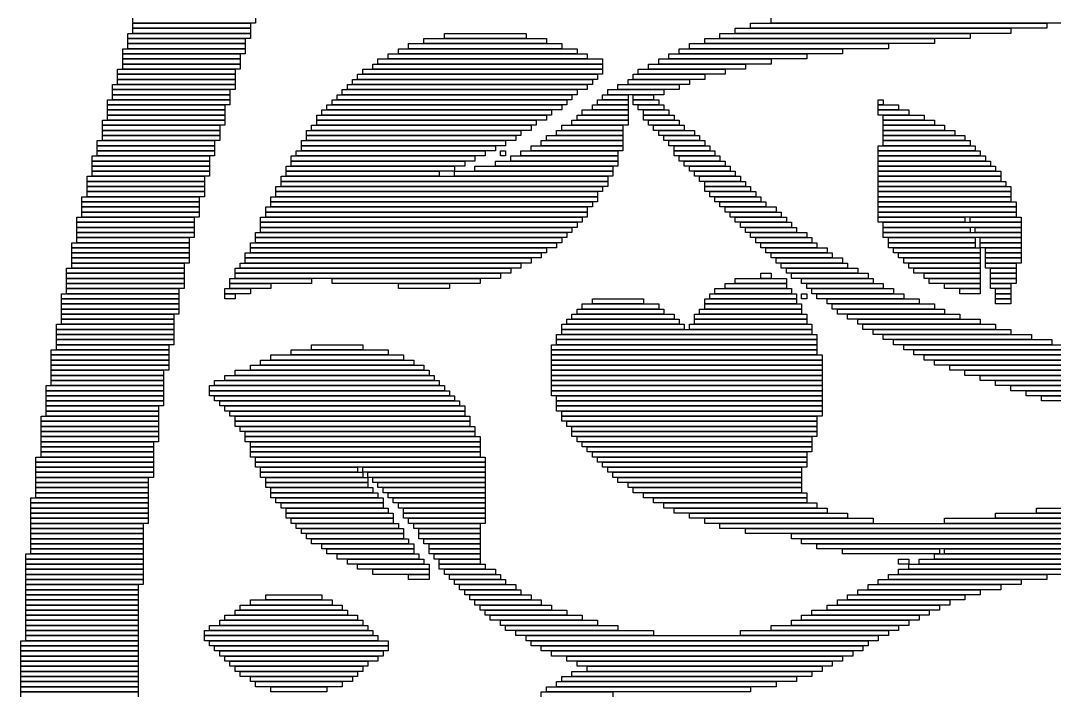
# Model space of a CAD drawing. Extents: x 48 to 975, y 50 to 982.
# Drawn here: x 48 to 250.5, y 522.5 to 654.5 of the extents above; entities that cross this region are included whole.
import ezdxf

# ---------------------------------------------------------------- set-up
doc = ezdxf.new("R2010")
doc.units = 0

msp = doc.modelspace()

# ---------------------------------------------------------------- linework, layer by layer
for p, q in [((70, 654), (70, 655)), ((94, 655), (94, 654)), ((195, 654), (195, 655)), ((94, 654), (70, 654)), ((70, 654), (93, 654)), ((70, 653), (70, 654)), ((93, 653), (70, 653)), ((70, 653), (93, 653)), ((70, 652), (70, 653)), ((93, 654), (93, 653)), ((93, 653), (93, 652)), ((188, 653), (242, 653)), ((188, 652), (188, 653)), ((191, 654), (249, 654)), ((191, 653), (191, 654)), ((249, 653), (191, 653)), ((256, 654), (195, 654)), ((242, 653), (242, 652)), ((249, 654), (249, 653)), ((69, 652), (93, 652)), ((69, 651), (69, 652)), ((93, 651), (69, 651)), ((69, 651), (92, 651)), ((69, 650), (69, 651)), ((93, 652), (70, 652)), ((92, 651), (92, 650)), ((93, 652), (93, 651)), ((127, 651), (151, 651)), ((127, 650), (127, 651)), ((131, 652), (147, 652)), ((131, 651), (131, 652)), ((147, 651), (131, 651)), ((147, 652), (147, 651)), ((151, 651), (151, 650)), ((182, 651), (227, 651)), ((182, 650), (182, 651)), ((185, 652), (234, 652)), ((185, 651), (185, 652)), ((234, 651), (185, 651)), ((242, 652), (188, 652)), ((227, 651), (227, 650)), ((234, 652), (234, 651)), ((68, 649), (92, 649)), ((68, 648), (68, 649)), ((92, 648), (68, 648)), ((68, 648), (91, 648)), ((68, 647), (68, 648)), ((92, 650), (69, 650)), ((69, 650), (92, 650)), ((69, 649), (69, 650)), ((92, 649), (69, 649)), ((91, 648), (91, 647)), ((92, 650), (92, 649)), ((92, 649), (92, 648)), ((120, 648), (159, 648)), ((120, 647), (120, 648)), ((122, 649), (157, 649)), ((122, 648), (122, 649)), ((157, 648), (122, 648)), ((124, 650), (154, 650)), ((124, 649), (124, 650)), ((154, 649), (124, 649)), ((151, 650), (127, 650)), ((154, 650), (154, 649)), ((157, 649), (157, 648)), ((159, 648), (159, 647)), ((175, 648), (202, 648)), ((175, 647), (175, 648)), ((177, 649), (209, 649)), ((177, 648), (177, 649)), ((209, 648), (177, 648)), ((179, 650), (218, 650)), ((179, 649), (179, 650)), ((218, 649), (179, 649)), ((227, 650), (182, 650)), ((202, 648), (202, 647)), ((209, 649), (209, 648)), ((218, 650), (218, 649)), ((91, 647), (68, 647)), ((68, 647), (91, 647)), ((68, 646), (68, 647)), ((91, 646), (68, 646)), ((68, 646), (91, 646)), ((68, 645), (68, 646)), ((91, 647), (91, 646)), ((91, 646), (91, 645)), ((117, 646), (162, 646)), ((117, 645), (117, 646)), ((118, 647), (162, 647)), ((118, 646), (118, 647)), ((162, 646), (118, 646)), ((159, 647), (120, 647)), ((162, 647), (162, 646)), ((162, 646), (162, 645)), ((171, 646), (190, 646)), ((171, 645), (171, 646)), ((173, 647), (195, 647)), ((173, 646), (173, 647)), ((195, 646), (173, 646)), ((202, 647), (175, 647)), ((190, 646), (190, 645)), ((195, 647), (195, 646)), ((67, 645), (90, 645)), ((67, 644), (67, 645)), ((90, 644), (67, 644)), ((67, 644), (90, 644)), ((67, 643), (67, 644)), ((91, 645), (68, 645)), ((90, 645), (90, 644)), ((90, 644), (90, 643)), ((114, 644), (161, 644)), ((114, 643), (114, 644)), ((115, 645), (162, 645)), ((115, 644), (115, 645)), ((162, 644), (115, 644)), ((162, 645), (117, 645)), ((161, 644), (161, 643)), ((162, 645), (162, 644)), ((168, 644), (182, 644)), ((168, 643), (168, 644)), ((169, 645), (186, 645)), ((169, 644), (169, 645)), ((186, 644), (169, 644)), ((190, 645), (171, 645)), ((182, 644), (182, 643)), ((186, 645), (186, 644)), ((66, 642), (90, 642)), ((66, 641), (66, 642)), ((90, 643), (67, 643)), ((67, 643), (90, 643)), ((67, 642), (67, 643)), ((90, 642), (67, 642)), ((90, 643), (90, 642)), ((90, 642), (90, 641)), ((112, 642), (159, 642)), ((112, 641), (112, 642)), ((113, 643), (160, 643)), ((113, 642), (113, 643)), ((160, 642), (113, 642)), ((161, 643), (114, 643)), ((159, 642), (159, 641)), ((160, 643), (160, 642)), ((165, 642), (177, 642)), ((165, 641), (165, 642)), ((167, 643), (179, 643)), ((167, 642), (167, 643)), ((179, 642), (167, 642)), ((182, 643), (168, 643)), ((177, 642), (177, 641)), ((179, 643), (179, 642)), ((90, 641), (66, 641)), ((66, 641), (89, 641)), ((66, 640), (66, 641)), ((89, 640), (66, 640)), ((66, 640), (89, 640)), ((66, 639), (66, 640)), ((89, 641), (89, 640)), ((89, 640), (89, 639)), ((110, 640), (156, 640)), ((110, 639), (110, 640)), ((111, 641), (157, 641)), ((111, 640), (111, 641)), ((157, 640), (111, 640)), ((159, 641), (112, 641)), ((156, 640), (156, 639)), ((157, 641), (157, 640)), ((162, 640), (167, 640)), ((162, 639), (162, 640)), ((163, 641), (174, 641)), ((163, 640), (163, 641)), ((174, 640), (163, 640)), ((177, 641), (165, 641)), ((167, 640), (167, 639)), ((168, 640), (172, 640)), ((168, 639), (168, 640)), ((172, 640), (172, 639)), ((174, 641), (174, 640)), ((65, 639), (89, 639)), ((65, 638), (65, 639)), ((89, 638), (65, 638)), ((65, 638), (88, 638)), ((65, 637), (65, 638)), ((89, 639), (66, 639)), ((88, 638), (88, 637)), ((89, 639), (89, 638)), ((108, 638), (154, 638)), ((108, 637), (108, 638)), ((109, 639), (155, 639)), ((109, 638), (109, 639)), ((155, 638), (109, 638)), ((156, 639), (110, 639)), ((154, 638), (154, 637)), ((155, 639), (155, 638)), ((160, 638), (167, 638)), ((160, 637), (160, 638)), ((161, 639), (167, 639)), ((161, 638), (161, 639)), ((167, 638), (161, 638)), ((167, 639), (162, 639)), ((167, 639), (167, 638)), ((167, 638), (167, 637)), ((172, 639), (168, 639)), ((168, 639), (173, 639)), ((168, 638), (168, 639)), ((173, 638), (168, 638)), ((169, 638), (174, 638)), ((169, 637), (169, 638)), ((173, 639), (173, 638)), ((174, 638), (174, 637)), ((216, 639), (217, 639)), ((216, 638), (216, 639)), ((217, 638), (216, 638)), ((216, 638), (220, 638)), ((216, 637), (216, 638)), ((217, 639), (217, 638)), ((220, 638), (220, 637)), ((88, 637), (65, 637)), ((65, 637), (88, 637)), ((65, 636), (65, 637)), ((88, 636), (65, 636)), ((65, 636), (88, 636)), ((65, 635), (65, 636)), ((88, 637), (88, 636)), ((88, 636), (88, 635)), ((106, 636), (151, 636)), ((106, 635), (106, 636)), ((107, 637), (152, 637)), ((107, 636), (107, 637)), ((152, 636), (107, 636)), ((154, 637), (108, 637)), ((151, 636), (151, 635)), ((152, 637), (152, 636)), ((157, 636), (167, 636)), ((157, 635), (157, 636)), ((158, 637), (167, 637)), ((158, 636), (158, 637)), ((167, 636), (158, 636)), ((167, 637), (160, 637)), ((167, 637), (167, 636)), ((167, 636), (167, 635)), ((174, 637), (169, 637)), ((170, 637), (175, 637)), ((170, 636), (170, 637)), ((175, 636), (170, 636)), ((170, 636), (176, 636)), ((170, 635), (170, 636)), ((175, 637), (175, 636)), ((176, 636), (176, 635)), ((220, 637), (216, 637)), ((216, 637), (222, 637)), ((216, 636), (216, 637)), ((222, 636), (216, 636)), ((217, 636), (225, 636)), ((217, 635), (217, 636)), ((222, 637), (222, 636)), ((225, 636), (225, 635)), ((64, 635), (88, 635)), ((64, 634), (64, 635)), ((88, 634), (64, 634)), ((64, 634), (87, 634)), ((64, 633), (64, 634)), ((88, 635), (65, 635)), ((87, 634), (87, 633)), ((88, 635), (88, 634)), ((105, 634), (148, 634)), ((105, 633), (105, 634)), ((151, 635), (106, 635)), ((106, 635), (149, 635)), ((106, 634), (106, 635)), ((149, 634), (106, 634)), ((148, 634), (148, 633)), ((149, 635), (149, 634)), ((154, 634), (166, 634)), ((154, 633), (154, 634)), ((156, 635), (167, 635)), ((156, 634), (156, 635)), ((167, 634), (156, 634)), ((167, 635), (157, 635)), ((166, 634), (166, 633)), ((167, 635), (167, 634)), ((176, 635), (170, 635)), ((171, 635), (177, 635)), ((171, 634), (171, 635)), ((177, 634), (171, 634)), ((172, 634), (178, 634)), ((172, 633), (172, 634)), ((177, 635), (177, 634)), ((178, 634), (178, 633)), ((225, 635), (217, 635)), ((217, 635), (227, 635)), ((217, 634), (217, 635)), ((227, 634), (217, 634)), ((217, 634), (229, 634)), ((217, 633), (217, 634)), ((227, 635), (227, 634)), ((229, 634), (229, 633)), ((87, 633), (64, 633)), ((64, 633), (87, 633)), ((64, 632), (64, 633)), ((87, 632), (64, 632)), ((64, 632), (87, 632)), ((64, 631), (64, 632)), ((87, 633), (87, 632)), ((87, 632), (87, 631)), ((104, 633), (146, 633)), ((104, 632), (104, 633)), ((146, 632), (104, 632)), ((104, 632), (145, 632)), ((104, 631), (104, 632)), ((148, 633), (105, 633)), ((145, 632), (145, 631)), ((146, 633), (146, 632)), ((151, 632), (166, 632)), ((151, 631), (151, 632)), ((153, 633), (166, 633)), ((153, 632), (153, 633)), ((166, 632), (153, 632)), ((166, 633), (154, 633)), ((166, 633), (166, 632)), ((166, 632), (166, 631)), ((178, 633), (172, 633)), ((173, 633), (180, 633)), ((173, 632), (173, 633)), ((180, 632), (173, 632)), ((174, 632), (181, 632)), ((174, 631), (174, 632)), ((180, 633), (180, 632)), ((181, 632), (181, 631)), ((229, 633), (217, 633)), ((217, 633), (231, 633)), ((217, 632), (217, 633)), ((231, 632), (217, 632)), ((217, 632), (233, 632)), ((217, 631), (217, 632)), ((231, 633), (231, 632)), ((233, 632), (233, 631)), ((63, 631), (86, 631)), ((63, 630), (63, 631)), ((86, 630), (63, 630)), ((63, 630), (86, 630)), ((63, 629), (63, 630)), ((87, 631), (64, 631)), ((86, 631), (86, 630)), ((86, 630), (86, 629)), ((103, 631), (143, 631)), ((103, 630), (103, 631)), ((143, 630), (103, 630)), ((103, 630), (141, 630)), ((103, 629), (103, 630)), ((145, 631), (104, 631)), ((141, 630), (141, 629)), ((143, 631), (143, 630)), ((148, 630), (166, 630)), ((148, 629), (148, 630)), ((150, 631), (166, 631)), ((150, 630), (150, 631)), ((166, 630), (150, 630)), ((166, 631), (151, 631)), ((166, 631), (166, 630)), ((166, 630), (166, 629)), ((181, 631), (174, 631)), ((175, 631), (182, 631)), ((175, 630), (175, 631)), ((182, 630), (175, 630)), ((176, 630), (183, 630)), ((176, 629), (176, 630)), ((182, 631), (182, 630)), ((183, 630), (183, 629)), ((216, 630), (235, 630)), ((216, 629), (216, 630)), ((233, 631), (217, 631)), ((217, 631), (234, 631)), ((217, 630), (217, 631)), ((234, 630), (217, 630)), ((234, 631), (234, 630)), ((235, 630), (235, 629)), ((62, 628), (85, 628)), ((62, 627), (62, 628)), ((86, 629), (63, 629)), ((63, 629), (86, 629)), ((63, 628), (63, 629)), ((86, 628), (63, 628)), ((85, 628), (85, 627)), ((86, 629), (86, 628)), ((101, 628), (137, 628)), ((101, 627), (101, 628)), ((102, 629), (139, 629)), ((102, 628), (102, 629)), ((139, 628), (102, 628)), ((141, 629), (103, 629)), ((137, 628), (137, 627)), ((139, 629), (139, 628)), ((142, 629), (143, 629)), ((142, 628), (142, 629)), ((143, 628), (142, 628)), ((143, 629), (143, 628)), ((144, 628), (165, 628)), ((144, 627), (144, 628)), ((146, 629), (165, 629)), ((146, 628), (146, 629)), ((165, 628), (146, 628)), ((166, 629), (148, 629)), ((165, 629), (165, 628)), ((165, 628), (165, 627)), ((183, 629), (176, 629)), ((176, 629), (184, 629)), ((176, 628), (176, 629)), ((184, 628), (176, 628)), ((177, 628), (185, 628)), ((177, 627), (177, 628)), ((184, 629), (184, 628)), ((185, 628), (185, 627)), ((235, 629), (216, 629)), ((216, 629), (236, 629)), ((216, 628), (216, 629)), ((236, 628), (216, 628)), ((216, 628), (237, 628)), ((216, 627), (216, 628)), ((236, 629), (236, 628)), ((237, 628), (237, 627)), ((85, 627), (62, 627)), ((62, 627), (85, 627)), ((62, 626), (62, 627)), ((85, 626), (62, 626)), ((62, 626), (85, 626)), ((62, 625), (62, 626)), ((85, 627), (85, 626)), ((85, 626), (85, 625)), ((100, 626), (133, 626)), ((100, 625), (100, 626)), ((137, 627), (101, 627)), ((101, 627), (135, 627)), ((101, 626), (101, 627)), ((135, 626), (101, 626)), ((133, 626), (133, 625)), ((135, 627), (135, 626)), ((137, 626), (164, 626)), ((137, 625), (137, 626)), ((141, 627), (165, 627)), ((141, 626), (141, 627)), ((165, 626), (141, 626)), ((165, 627), (144, 627)), ((164, 626), (164, 625)), ((165, 627), (165, 626)), ((185, 627), (177, 627)), ((178, 627), (186, 627)), ((178, 626), (178, 627)), ((186, 626), (178, 626)), ((179, 626), (187, 626)), ((179, 625), (179, 626)), ((186, 627), (186, 626)), ((187, 626), (187, 625)), ((237, 627), (216, 627)), ((216, 627), (238, 627)), ((216, 626), (216, 627)), ((238, 626), (216, 626)), ((216, 626), (239, 626)), ((216, 625), (216, 626)), ((238, 627), (238, 626)), ((239, 626), (239, 625)), ((61, 624), (84, 624)), ((61, 623), (61, 624)), ((85, 625), (62, 625)), ((62, 625), (85, 625)), ((62, 624), (62, 625)), ((85, 624), (62, 624)), ((84, 624), (84, 623)), ((85, 625), (85, 624)), ((99, 624), (163, 624)), ((99, 623), (99, 624)), ((133, 625), (100, 625)), ((100, 625), (130, 625)), ((100, 624), (100, 625)), ((130, 624), (100, 624)), ((130, 625), (130, 624)), ((133, 625), (164, 625)), ((133, 624), (133, 625)), ((164, 624), (133, 624)), ((164, 625), (137, 625)), ((163, 624), (163, 623)), ((164, 625), (164, 624)), ((187, 625), (179, 625)), ((180, 625), (188, 625)), ((180, 624), (180, 625)), ((188, 624), (180, 624)), ((181, 624), (189, 624)), ((181, 623), (181, 624)), ((188, 625), (188, 624)), ((189, 624), (189, 623)), ((239, 625), (216, 625)), ((216, 625), (240, 625)), ((216, 624), (216, 625)), ((240, 624), (216, 624)), ((216, 624), (240, 624)), ((216, 623), (216, 624)), ((240, 625), (240, 624)), ((240, 624), (240, 623)), ((84, 623), (61, 623)), ((61, 623), (84, 623)), ((61, 622), (61, 623)), ((84, 622), (61, 622)), ((61, 622), (84, 622)), ((61, 621), (61, 622)), ((84, 623), (84, 622)), ((84, 622), (84, 621)), ((98, 622), (162, 622)), ((98, 621), (98, 622)), ((163, 623), (99, 623)), ((99, 623), (163, 623)), ((99, 622), (99, 623)), ((163, 622), (99, 622)), ((162, 622), (162, 621)), ((163, 623), (163, 622)), ((189, 623), (181, 623)), ((182, 623), (190, 623)), ((182, 622), (182, 623)), ((190, 622), (182, 622)), ((182, 622), (191, 622)), ((182, 621), (182, 622)), ((190, 623), (190, 622)), ((191, 622), (191, 621)), ((240, 623), (216, 623)), ((216, 623), (241, 623)), ((216, 622), (216, 623)), ((241, 622), (216, 622)), ((216, 622), (242, 622)), ((216, 621), (216, 622)), ((241, 623), (241, 622)), ((242, 622), (242, 621)), ((60, 620), (83, 620)), ((60, 619), (60, 620)), ((84, 621), (61, 621)), ((61, 621), (84, 621)), ((61, 620), (61, 621)), ((84, 620), (61, 620)), ((83, 620), (83, 619)), ((84, 621), (84, 620)), ((97, 620), (161, 620)), ((97, 619), (97, 620)), ((162, 621), (98, 621)), ((98, 621), (161, 621)), ((98, 620), (98, 621)), ((161, 620), (98, 620)), ((161, 621), (161, 620)), ((161, 620), (161, 619)), ((191, 621), (182, 621)), ((183, 621), (192, 621)), ((183, 620), (183, 621)), ((192, 620), (183, 620)), ((184, 620), (193, 620)), ((184, 619), (184, 620)), ((192, 621), (192, 620)), ((193, 620), (193, 619)), ((242, 621), (216, 621)), ((216, 621), (242, 621)), ((216, 620), (216, 621)), ((242, 620), (216, 620)), ((216, 620), (242, 620)), ((216, 619), (216, 620)), ((242, 621), (242, 620)), ((242, 620), (242, 619)), ((83, 619), (60, 619)), ((60, 619), (83, 619)), ((60, 618), (60, 619)), ((83, 618), (60, 618)), ((60, 618), (83, 618)), ((60, 617), (60, 618)), ((83, 619), (83, 618)), ((83, 618), (83, 617)), ((96, 618), (159, 618)), ((96, 617), (96, 618)), ((161, 619), (97, 619)), ((97, 619), (160, 619)), ((97, 618), (97, 619)), ((160, 618), (97, 618)), ((159, 618), (159, 617)), ((160, 619), (160, 618)), ((193, 619), (184, 619)), ((185, 619), (194, 619)), ((185, 618), (185, 619)), ((194, 618), (185, 618)), ((186, 618), (196, 618)), ((186, 617), (186, 618)), ((194, 619), (194, 618)), ((196, 618), (196, 617)), ((242, 619), (216, 619)), ((216, 619), (243, 619)), ((216, 618), (216, 619)), ((243, 618), (216, 618)), ((216, 618), (243, 618)), ((216, 617), (216, 618)), ((243, 619), (243, 618)), ((243, 618), (243, 617)), ((59, 616), (82, 616)), ((59, 615), (59, 616)), ((83, 617), (60, 617)), ((60, 617), (83, 617)), ((60, 616), (60, 617)), ((83, 616), (60, 616)), ((82, 616), (82, 615)), ((83, 617), (83, 616)), ((95, 616), (158, 616)), ((95, 615), (95, 616)), ((159, 617), (96, 617)), ((96, 617), (159, 617)), ((96, 616), (96, 617)), ((159, 616), (96, 616)), ((158, 616), (158, 615)), ((159, 617), (159, 616)), ((196, 617), (186, 617)), ((187, 617), (197, 617)), ((187, 616), (187, 617)), ((197, 616), (187, 616)), ((188, 616), (198, 616)), ((188, 615), (188, 616)), ((197, 617), (197, 616)), ((198, 616), (198, 615)), ((243, 617), (216, 617)), ((216, 617), (243, 617)), ((216, 616), (216, 617)), ((243, 616), (216, 616)), ((216, 616), (233, 616)), ((216, 615), (216, 616)), ((233, 616), (233, 615)), ((234, 616), (244, 616)), ((234, 615), (234, 616)), ((243, 617), (243, 616)), ((244, 616), (244, 615)), ((82, 615), (59, 615)), ((59, 615), (82, 615)), ((59, 614), (59, 615)), ((82, 614), (59, 614)), ((59, 614), (82, 614)), ((59, 613), (59, 614)), ((82, 615), (82, 614)), ((82, 614), (82, 613)), ((158, 615), (95, 615)), ((95, 615), (157, 615)), ((95, 614), (95, 615)), ((157, 614), (95, 614)), ((95, 614), (156, 614)), ((95, 613), (95, 614)), ((156, 614), (156, 613)), ((157, 615), (157, 614)), ((198, 615), (188, 615)), ((189, 615), (199, 615)), ((189, 614), (189, 615)), ((199, 614), (189, 614)), ((190, 614), (200, 614)), ((190, 613), (190, 614)), ((199, 615), (199, 614)), ((200, 614), (200, 613)), ((233, 615), (216, 615)), ((217, 615), (244, 615)), ((217, 614), (217, 615)), ((244, 614), (217, 614)), ((217, 614), (234, 614)), ((217, 613), (217, 614)), ((244, 615), (234, 615)), ((234, 614), (234, 613)), ((235, 614), (244, 614)), ((235, 613), (235, 614)), ((244, 615), (244, 614)), ((244, 614), (244, 613)), ((82, 613), (59, 613)), ((59, 613), (82, 613)), ((59, 612), (59, 613)), ((82, 612), (59, 612)), ((59, 612), (81, 612)), ((59, 611), (59, 612)), ((81, 612), (81, 611)), ((82, 613), (82, 612)), ((94, 613), (155, 613)), ((94, 612), (94, 613)), ((155, 612), (94, 612)), ((94, 612), (154, 612)), ((94, 611), (94, 612)), ((156, 613), (95, 613)), ((154, 612), (154, 611)), ((155, 613), (155, 612)), ((200, 613), (190, 613)), ((191, 613), (202, 613)), ((191, 612), (191, 613)), ((202, 612), (191, 612)), ((192, 612), (203, 612)), ((192, 611), (192, 612)), ((202, 613), (202, 612)), ((203, 612), (203, 611)), ((234, 613), (217, 613)), ((217, 613), (244, 613)), ((217, 612), (217, 613)), ((244, 612), (217, 612)), ((218, 612), (235, 612)), ((218, 611), (218, 612)), ((244, 613), (235, 613)), ((235, 612), (235, 611)), ((236, 612), (244, 612)), ((236, 611), (236, 612)), ((244, 613), (244, 612)), ((244, 612), (244, 611)), ((58, 611), (81, 611)), ((58, 610), (58, 611)), ((81, 610), (58, 610)), ((58, 610), (81, 610)), ((58, 609), (58, 610)), ((81, 611), (59, 611)), ((81, 611), (81, 610)), ((81, 610), (81, 609)), ((93, 611), (153, 611)), ((93, 610), (93, 611)), ((153, 610), (93, 610)), ((93, 610), (151, 610)), ((93, 609), (93, 610)), ((154, 611), (94, 611)), ((151, 610), (151, 609)), ((153, 611), (153, 610)), ((203, 611), (192, 611)), ((193, 611), (204, 611)), ((193, 610), (193, 611)), ((204, 610), (193, 610)), ((194, 610), (206, 610)), ((194, 609), (194, 610)), ((204, 611), (204, 610)), ((206, 610), (206, 609)), ((235, 611), (218, 611)), ((218, 611), (235, 611)), ((218, 610), (218, 611)), ((235, 610), (218, 610)), ((219, 610), (236, 610)), ((219, 609), (219, 610)), ((235, 611), (235, 610)), ((244, 611), (236, 611)), ((236, 611), (244, 611)), ((236, 610), (236, 611)), ((244, 610), (236, 610)), ((236, 610), (236, 609)), ((237, 610), (244, 610)), ((237, 609), (237, 610)), ((244, 611), (244, 610)), ((244, 610), (244, 609)), ((81, 609), (58, 609)), ((58, 609), (81, 609)), ((58, 608), (58, 609)), ((81, 608), (58, 608)), ((58, 608), (81, 608)), ((58, 607), (58, 608)), ((81, 609), (81, 608)), ((81, 608), (81, 607)), ((92, 609), (150, 609)), ((92, 608), (92, 609)), ((150, 608), (92, 608)), ((92, 608), (148, 608)), ((92, 607), (92, 608)), ((151, 609), (93, 609)), ((148, 608), (148, 607)), ((150, 609), (150, 608)), ((206, 609), (194, 609)), ((195, 609), (207, 609)), ((195, 608), (195, 609)), ((207, 608), (195, 608)), ((196, 608), (209, 608)), ((196, 607), (196, 608)), ((207, 609), (207, 608)), ((209, 608), (209, 607)), ((236, 609), (219, 609)), ((220, 609), (236, 609)), ((220, 608), (220, 609)), ((236, 608), (220, 608)), ((221, 608), (236, 608)), ((221, 607), (221, 608)), ((236, 609), (236, 608)), ((236, 608), (236, 607)), ((244, 609), (237, 609)), ((237, 609), (244, 609)), ((237, 608), (237, 609)), ((244, 608), (237, 608)), ((237, 608), (244, 608)), ((237, 607), (237, 608)), ((244, 609), (244, 608)), ((244, 608), (244, 607)), ((57, 606), (80, 606)), ((57, 605), (57, 606)), ((81, 607), (58, 607)), ((58, 607), (80, 607)), ((58, 606), (58, 607)), ((80, 606), (58, 606)), ((80, 607), (80, 606)), ((80, 606), (80, 605)), ((90, 606), (144, 606)), ((90, 605), (90, 606)), ((91, 607), (146, 607)), ((91, 606), (91, 607)), ((146, 606), (91, 606)), ((148, 607), (92, 607)), ((144, 606), (144, 605)), ((146, 607), (146, 606)), ((209, 607), (196, 607)), ((197, 607), (210, 607)), ((197, 606), (197, 607)), ((210, 606), (197, 606)), ((198, 606), (212, 606)), ((198, 605), (198, 606)), ((210, 607), (210, 606)), ((212, 606), (212, 605)), ((236, 607), (221, 607)), ((222, 607), (236, 607)), ((222, 606), (222, 607)), ((236, 606), (222, 606)), ((223, 606), (236, 606)), ((223, 605), (223, 606)), ((236, 607), (236, 606)), ((236, 606), (236, 605)), ((244, 607), (237, 607)), ((237, 607), (243, 607)), ((237, 606), (237, 607)), ((243, 606), (237, 606)), ((238, 606), (243, 606)), ((238, 605), (238, 606)), ((243, 607), (243, 606)), ((243, 606), (243, 605)), ((80, 605), (57, 605)), ((57, 605), (80, 605)), ((57, 604), (57, 605)), ((80, 604), (57, 604)), ((57, 604), (80, 604)), ((57, 603), (57, 604)), ((80, 605), (80, 604)), ((80, 604), (80, 603)), ((89, 604), (105, 604)), ((89, 603), (89, 604)), ((144, 605), (90, 605)), ((90, 605), (142, 605)), ((90, 604), (90, 605)), ((142, 604), (90, 604)), ((105, 604), (105, 603)), ((109, 604), (138, 604)), ((109, 603), (109, 604)), ((138, 604), (138, 603)), ((142, 605), (142, 604)), ((188, 604), (198, 604)), ((188, 603), (188, 604)), ((193, 605), (195, 605)), ((193, 604), (193, 605)), ((195, 604), (193, 604)), ((195, 605), (195, 604)), ((212, 605), (198, 605)), ((198, 604), (198, 603)), ((199, 605), (214, 605)), ((199, 604), (199, 605)), ((214, 604), (199, 604)), ((201, 604), (215, 604)), ((201, 603), (201, 604)), ((214, 605), (214, 604)), ((215, 604), (215, 603)), ((236, 605), (223, 605)), ((225, 605), (236, 605)), ((225, 604), (225, 605)), ((236, 604), (225, 604)), ((226, 604), (236, 604)), ((226, 603), (226, 604)), ((236, 605), (236, 604)), ((236, 604), (236, 603)), ((243, 605), (238, 605)), ((238, 605), (243, 605)), ((238, 604), (238, 605)), ((243, 604), (238, 604)), ((238, 604), (243, 604)), ((238, 603), (238, 604)), ((243, 605), (243, 604)), ((243, 604), (243, 603)), ((80, 603), (57, 603)), ((57, 603), (80, 603)), ((57, 602), (57, 603)), ((80, 602), (57, 602)), ((57, 602), (79, 602)), ((57, 601), (57, 602)), ((79, 602), (79, 601)), ((80, 603), (80, 602)), ((88, 602), (93, 602)), ((88, 601), (88, 602)), ((105, 603), (89, 603)), ((89, 603), (97, 603)), ((89, 602), (89, 603)), ((97, 602), (89, 602)), ((93, 602), (93, 601)), ((97, 603), (97, 602)), ((138, 603), (109, 603)), ((122, 603), (132, 603)), ((122, 602), (122, 603)), ((132, 602), (122, 602)), ((132, 603), (132, 602)), ((184, 602), (199, 602)), ((184, 601), (184, 602)), ((186, 603), (198, 603)), ((186, 602), (186, 603)), ((198, 602), (186, 602)), ((198, 603), (188, 603)), ((198, 603), (198, 602)), ((199, 602), (199, 601)), ((215, 603), (201, 603)), ((202, 603), (217, 603)), ((202, 602), (202, 603)), ((217, 602), (202, 602)), ((203, 602), (219, 602)), ((203, 601), (203, 602)), ((217, 603), (217, 602)), ((219, 602), (219, 601)), ((236, 603), (226, 603)), ((229, 603), (236, 603)), ((229, 602), (229, 603)), ((236, 602), (229, 602)), ((232, 602), (236, 602)), ((232, 601), (232, 602)), ((236, 603), (236, 602)), ((236, 602), (236, 601)), ((243, 603), (238, 603)), ((238, 603), (242, 603)), ((238, 602), (238, 603)), ((242, 602), (238, 602)), ((239, 602), (242, 602)), ((239, 601), (239, 602)), ((242, 603), (242, 602)), ((242, 602), (242, 601)), ((56, 601), (79, 601)), ((56, 600), (56, 601)), ((79, 600), (56, 600)), ((56, 600), (79, 600)), ((56, 599), (56, 600)), ((79, 601), (57, 601)), ((79, 601), (79, 600)), ((79, 600), (79, 599)), ((93, 601), (88, 601)), ((88, 601), (90, 601)), ((88, 600), (88, 601)), ((90, 600), (88, 600)), ((90, 601), (90, 600)), ((160, 600), (170, 600)), ((160, 599), (160, 600)), ((170, 600), (170, 599)), ((182, 600), (200, 600)), ((182, 599), (182, 600)), ((183, 601), (200, 601)), ((183, 600), (183, 601)), ((200, 600), (183, 600)), ((199, 601), (184, 601)), ((200, 601), (200, 600)), ((200, 600), (200, 599)), ((201, 601), (202, 601)), ((201, 600), (201, 601)), ((202, 600), (201, 600)), ((202, 601), (202, 600)), ((219, 601), (203, 601)), ((204, 601), (221, 601)), ((204, 600), (204, 601)), ((221, 600), (204, 600)), ((206, 600), (224, 600)), ((206, 599), (206, 600)), ((221, 601), (221, 600)), ((224, 600), (224, 599)), ((236, 601), (232, 601)), ((242, 601), (239, 601)), ((239, 601), (242, 601)), ((239, 600), (239, 601)), ((242, 600), (239, 600)), ((239, 600), (242, 600)), ((239, 599), (239, 600)), ((242, 601), (242, 600)), ((242, 600), (242, 599)), ((79, 599), (56, 599)), ((56, 599), (79, 599)), ((56, 598), (56, 599)), ((79, 598), (56, 598)), ((56, 598), (79, 598)), ((56, 597), (56, 598)), ((79, 599), (79, 598)), ((79, 598), (79, 597)), ((157, 598), (174, 598)), ((157, 597), (157, 598)), ((158, 599), (173, 599)), ((158, 598), (158, 599)), ((173, 598), (158, 598)), ((170, 599), (160, 599)), ((173, 599), (173, 598)), ((174, 598), (174, 597)), ((181, 598), (201, 598)), ((181, 597), (181, 598)), ((200, 599), (182, 599)), ((182, 599), (201, 599)), ((182, 598), (182, 599)), ((201, 598), (182, 598)), ((201, 599), (201, 598)), ((201, 598), (201, 597)), ((224, 599), (206, 599)), ((207, 599), (227, 599)), ((207, 598), (207, 599)), ((227, 598), (207, 598)), ((208, 598), (229, 598)), ((208, 597), (208, 598)), ((227, 599), (227, 598)), ((229, 598), (229, 597)), ((242, 599), (239, 599)), ((79, 597), (56, 597)), ((56, 597), (78, 597)), ((56, 596), (56, 597)), ((78, 596), (56, 596)), ((56, 596), (78, 596)), ((56, 595), (56, 596)), ((78, 597), (78, 596)), ((78, 596), (78, 595)), ((155, 596), (177, 596)), ((155, 595), (155, 596)), ((156, 597), (176, 597)), ((156, 596), (156, 597)), ((176, 596), (156, 596)), ((174, 597), (157, 597)), ((176, 597), (176, 596)), ((177, 596), (177, 595)), ((180, 597), (202, 597)), ((180, 596), (180, 597)), ((202, 596), (180, 596)), ((180, 596), (202, 596)), ((180, 595), (180, 596)), ((201, 597), (181, 597)), ((202, 597), (202, 596)), ((202, 596), (202, 595)), ((229, 597), (208, 597)), ((210, 597), (232, 597)), ((210, 596), (210, 597)), ((232, 596), (210, 596)), ((212, 596), (236, 596)), ((212, 595), (212, 596)), ((232, 597), (232, 596)), ((236, 596), (236, 595)), ((55, 595), (78, 595)), ((55, 594), (55, 595)), ((78, 594), (55, 594)), ((55, 594), (78, 594)), ((55, 593), (55, 594)), ((78, 595), (56, 595)), ((78, 595), (78, 594)), ((78, 594), (78, 593)), ((154, 595), (178, 595)), ((154, 594), (154, 595)), ((178, 594), (154, 594)), ((154, 594), (203, 594)), ((154, 593), (154, 594)), ((177, 595), (155, 595)), ((178, 595), (178, 594)), ((179, 595), (203, 595)), ((179, 594), (179, 595)), ((203, 594), (179, 594)), ((202, 595), (180, 595)), ((203, 595), (203, 594)), ((203, 594), (203, 593)), ((236, 595), (212, 595)), ((213, 595), (239, 595)), ((213, 594), (213, 595)), ((239, 594), (213, 594)), ((215, 594), (242, 594)), ((215, 593), (215, 594)), ((239, 595), (239, 594)), ((242, 594), (242, 593)), ((78, 593), (55, 593)), ((55, 593), (78, 593)), ((55, 592), (55, 593)), ((78, 592), (55, 592)), ((55, 592), (78, 592)), ((55, 591), (55, 592)), ((78, 593), (78, 592)), ((78, 592), (78, 591)), ((153, 593), (204, 593)), ((153, 592), (153, 593)), ((204, 592), (153, 592)), ((153, 592), (204, 592)), ((153, 591), (153, 592)), ((203, 593), (154, 593)), ((204, 593), (204, 592)), ((204, 592), (204, 591)), ((242, 593), (215, 593)), ((217, 593), (246, 593)), ((217, 592), (217, 593)), ((246, 592), (217, 592)), ((219, 592), (250, 592)), ((219, 591), (219, 592)), ((246, 593), (246, 592)), ((250, 592), (250, 591)), ((54, 590), (77, 590)), ((54, 589), (54, 590)), ((78, 591), (55, 591)), ((55, 591), (77, 591)), ((55, 590), (55, 591)), ((77, 590), (55, 590)), ((77, 591), (77, 590)), ((77, 590), (77, 589)), ((101, 590), (120, 590)), ((101, 589), (101, 590)), ((105, 591), (115, 591)), ((105, 590), (105, 591)), ((115, 590), (105, 590)), ((115, 591), (115, 590)), ((120, 590), (120, 589)), ((152, 591), (204, 591)), ((152, 590), (152, 591)), ((204, 590), (152, 590)), ((152, 590), (204, 590)), ((152, 589), (152, 590)), ((204, 591), (153, 591)), ((204, 591), (204, 590)), ((204, 590), (204, 589)), ((250, 591), (219, 591)), ((221, 591), (253, 591)), ((221, 590), (221, 591)), ((253, 590), (221, 590)), ((223, 590), (256, 590)), ((223, 589), (223, 590)), ((77, 589), (54, 589)), ((54, 589), (77, 589)), ((54, 588), (54, 589)), ((77, 588), (54, 588)), ((54, 588), (77, 588)), ((54, 587), (54, 588)), ((77, 589), (77, 588)), ((77, 588), (77, 587)), ((95, 588), (125, 588)), ((95, 587), (95, 588)), ((97, 589), (123, 589)), ((97, 588), (97, 589)), ((123, 588), (97, 588)), ((120, 589), (101, 589)), ((123, 589), (123, 588)), ((125, 588), (125, 587)), ((204, 589), (152, 589)), ((152, 589), (205, 589)), ((152, 588), (152, 589)), ((205, 588), (152, 588)), ((152, 588), (205, 588)), ((152, 587), (152, 588)), ((205, 589), (205, 588)), ((205, 588), (205, 587)), ((256, 589), (223, 589)), ((225, 589), (259, 589)), ((225, 588), (225, 589)), ((259, 588), (225, 588)), ((227, 588), (263, 588)), ((227, 587), (227, 588)), ((77, 587), (54, 587)), ((54, 587), (77, 587)), ((54, 586), (54, 587)), ((77, 586), (54, 586)), ((54, 586), (76, 586)), ((54, 585), (54, 586)), ((76, 586), (76, 585)), ((77, 587), (77, 586)), ((90, 586), (128, 586)), ((90, 585), (90, 586)), ((93, 587), (127, 587)), ((93, 586), (93, 587)), ((127, 586), (93, 586)), ((125, 587), (95, 587)), ((127, 587), (127, 586)), ((128, 586), (128, 585)), ((205, 587), (152, 587)), ((152, 587), (205, 587)), ((152, 586), (152, 587)), ((205, 586), (152, 586)), ((152, 586), (205, 586)), ((152, 585), (152, 586)), ((205, 587), (205, 586)), ((205, 586), (205, 585)), ((263, 587), (227, 587)), ((230, 587), (266, 587)), ((230, 586), (230, 587)), ((266, 586), (230, 586)), ((233, 586), (269, 586)), ((233, 585), (233, 586)), ((76, 585), (54, 585)), ((54, 585), (76, 585)), ((54, 584), (54, 585)), ((76, 584), (54, 584)), ((54, 584), (76, 584)), ((54, 583), (54, 584)), ((76, 585), (76, 584)), ((76, 584), (76, 583)), ((86, 584), (130, 584)), ((86, 583), (86, 584)), ((88, 585), (129, 585)), ((88, 584), (88, 585)), ((129, 584), (88, 584)), ((128, 585), (90, 585)), ((129, 585), (129, 584)), ((130, 584), (130, 583)), ((205, 585), (152, 585)), ((152, 585), (205, 585)), ((152, 584), (152, 585)), ((205, 584), (152, 584)), ((152, 584), (205, 584)), ((152, 583), (152, 584)), ((205, 585), (205, 584)), ((205, 584), (205, 583)), ((269, 585), (233, 585)), ((236, 585), (272, 585)), ((236, 584), (236, 585)), ((272, 584), (236, 584)), ((239, 584), (275, 584)), ((239, 583), (239, 584)), ((53, 583), (76, 583)), ((53, 582), (53, 583)), ((76, 582), (53, 582)), ((53, 582), (76, 582)), ((53, 581), (53, 582)), ((76, 583), (54, 583)), ((76, 583), (76, 582)), ((76, 582), (76, 581)), ((85, 583), (131, 583)), ((85, 582), (85, 583)), ((131, 582), (85, 582)), ((85, 582), (132, 582)), ((85, 581), (85, 582)), ((130, 583), (86, 583)), ((131, 583), (131, 582)), ((132, 582), (132, 581)), ((205, 583), (152, 583)), ((152, 583), (205, 583)), ((152, 582), (152, 583)), ((205, 582), (152, 582)), ((152, 582), (205, 582)), ((152, 581), (152, 582)), ((205, 583), (205, 582)), ((205, 582), (205, 581)), ((275, 583), (239, 583)), ((242, 583), (278, 583)), ((242, 582), (242, 583)), ((278, 582), (242, 582)), ((245, 582), (280, 582)), ((245, 581), (245, 582)), ((76, 581), (53, 581)), ((53, 581), (76, 581)), ((53, 580), (53, 581)), ((76, 580), (53, 580)), ((53, 580), (76, 580)), ((53, 579), (53, 580)), ((76, 581), (76, 580)), ((76, 580), (76, 579)), ((132, 581), (85, 581)), ((86, 581), (133, 581)), ((86, 580), (86, 581)), ((133, 580), (86, 580)), ((87, 580), (134, 580)), ((87, 579), (87, 580)), ((133, 581), (133, 580)), ((134, 580), (134, 579)), ((205, 581), (152, 581)), ((153, 581), (205, 581)), ((153, 580), (153, 581)), ((205, 580), (153, 580)), ((153, 580), (205, 580)), ((153, 579), (153, 580)), ((205, 581), (205, 580)), ((205, 580), (205, 579)), ((280, 581), (245, 581)), ((248, 581), (283, 581)), ((248, 580), (248, 581)), ((283, 580), (248, 580)), ((76, 579), (53, 579)), ((53, 579), (75, 579)), ((53, 578), (53, 579)), ((75, 578), (53, 578)), ((53, 578), (75, 578)), ((53, 577), (53, 578)), ((75, 579), (75, 578)), ((75, 578), (75, 577)), ((134, 579), (87, 579)), ((88, 579), (135, 579)), ((88, 578), (88, 579)), ((135, 578), (88, 578)), ((89, 578), (135, 578)), ((89, 577), (89, 578)), ((135, 579), (135, 578)), ((135, 578), (135, 577)), ((205, 579), (153, 579)), ((153, 579), (205, 579)), ((153, 578), (153, 579)), ((205, 578), (153, 578)), ((154, 578), (205, 578)), ((154, 577), (154, 578)), ((205, 579), (205, 578)), ((205, 578), (205, 577)), ((52, 577), (75, 577)), ((52, 576), (52, 577)), ((75, 576), (52, 576)), ((52, 576), (75, 576)), ((52, 575), (52, 576)), ((75, 577), (53, 577)), ((75, 577), (75, 576)), ((75, 576), (75, 575)), ((135, 577), (89, 577)), ((90, 577), (136, 577)), ((90, 576), (90, 577)), ((136, 576), (90, 576)), ((90, 576), (136, 576)), ((90, 575), (90, 576)), ((136, 577), (136, 576)), ((136, 576), (136, 575)), ((205, 577), (154, 577)), ((154, 577), (204, 577)), ((154, 576), (154, 577)), ((204, 576), (154, 576)), ((155, 576), (204, 576)), ((155, 575), (155, 576)), ((204, 577), (204, 576)), ((204, 576), (204, 575)), ((75, 575), (52, 575)), ((52, 575), (75, 575)), ((52, 574), (52, 575)), ((75, 574), (52, 574)), ((52, 574), (75, 574)), ((52, 573), (52, 574)), ((75, 575), (75, 574)), ((75, 574), (75, 573)), ((136, 575), (90, 575)), ((91, 575), (137, 575)), ((91, 574), (91, 575)), ((137, 574), (91, 574)), ((92, 574), (137, 574)), ((92, 573), (92, 574)), ((137, 575), (137, 574)), ((137, 574), (137, 573)), ((204, 575), (155, 575)), ((156, 575), (204, 575)), ((156, 574), (156, 575)), ((204, 574), (156, 574)), ((156, 574), (204, 574)), ((156, 573), (156, 574)), ((204, 575), (204, 574)), ((204, 574), (204, 573)), ((75, 573), (52, 573)), ((52, 573), (75, 573)), ((52, 572), (52, 573)), ((75, 572), (52, 572)), ((52, 572), (74, 572)), ((52, 571), (52, 572)), ((74, 572), (74, 571)), ((75, 573), (75, 572)), ((137, 573), (92, 573)), ((92, 573), (138, 573)), ((92, 572), (92, 573)), ((138, 572), (92, 572)), ((93, 572), (138, 572)), ((93, 571), (93, 572)), ((138, 573), (138, 572)), ((138, 572), (138, 571)), ((204, 573), (156, 573)), ((157, 573), (203, 573)), ((157, 572), (157, 573)), ((203, 572), (157, 572)), ((158, 572), (203, 572)), ((158, 571), (158, 572)), ((203, 573), (203, 572)), ((203, 572), (203, 571)), ((74, 571), (52, 571)), ((52, 571), (74, 571)), ((52, 570), (52, 571)), ((74, 570), (52, 570)), ((52, 570), (74, 570)), ((52, 569), (52, 570)), ((74, 571), (74, 570)), ((74, 570), (74, 569)), ((138, 571), (93, 571)), ((93, 571), (138, 571)), ((93, 570), (93, 571)), ((138, 570), (93, 570)), ((93, 570), (138, 570)), ((93, 569), (93, 570)), ((138, 571), (138, 570)), ((138, 570), (138, 569)), ((203, 571), (158, 571)), ((159, 571), (203, 571)), ((159, 570), (159, 571)), ((203, 570), (159, 570)), ((160, 570), (202, 570)), ((160, 569), (160, 570)), ((202, 570), (202, 569)), ((203, 571), (203, 570)), ((51, 569), (74, 569)), ((51, 568), (51, 569)), ((74, 568), (51, 568)), ((51, 568), (74, 568)), ((51, 567), (51, 568)), ((74, 567), (51, 567)), ((51, 567), (74, 567)), ((51, 566), (51, 567)), ((74, 569), (52, 569)), ((74, 569), (74, 568)), ((74, 568), (74, 567)), ((74, 567), (74, 566)), ((138, 569), (93, 569)), ((94, 569), (139, 569)), ((94, 568), (94, 569)), ((139, 568), (94, 568)), ((94, 568), (139, 568)), ((94, 567), (94, 568)), ((139, 567), (94, 567)), ((95, 567), (114, 567)), ((95, 566), (95, 567)), ((114, 567), (114, 566)), ((115, 567), (139, 567)), ((115, 566), (115, 567)), ((139, 569), (139, 568)), ((139, 568), (139, 567)), ((139, 567), (139, 566)), ((202, 569), (160, 569)), ((161, 569), (202, 569)), ((161, 568), (161, 569)), ((202, 568), (161, 568)), ((162, 568), (202, 568)), ((162, 567), (162, 568)), ((202, 567), (162, 567)), ((163, 567), (201, 567)), ((163, 566), (163, 567)), ((201, 567), (201, 566)), ((202, 569), (202, 568)), ((202, 568), (202, 567)), ((74, 566), (51, 566)), ((51, 566), (74, 566)), ((51, 565), (51, 566)), ((74, 565), (51, 565)), ((51, 565), (73, 565)), ((51, 564), (51, 565)), ((73, 565), (73, 564)), ((74, 566), (74, 565)), ((114, 566), (95, 566)), ((95, 566), (115, 566)), ((95, 565), (95, 566)), ((115, 565), (95, 565)), ((96, 565), (116, 565)), ((96, 564), (96, 565)), ((139, 566), (115, 566)), ((115, 566), (115, 565)), ((116, 566), (139, 566)), ((116, 565), (116, 566)), ((139, 565), (116, 565)), ((116, 565), (116, 564)), ((117, 565), (139, 565)), ((117, 564), (117, 565)), ((139, 566), (139, 565)), ((139, 565), (139, 564)), ((201, 566), (163, 566)), ((164, 566), (201, 566)), ((164, 565), (164, 566)), ((201, 565), (164, 565)), ((165, 565), (201, 565)), ((165, 564), (165, 565)), ((201, 566), (201, 565)), ((201, 565), (201, 564)), ((73, 564), (51, 564)), ((51, 564), (73, 564)), ((51, 563), (51, 564)), ((73, 563), (51, 563)), ((51, 563), (73, 563)), ((51, 562), (51, 563)), ((73, 564), (73, 563)), ((73, 563), (73, 562)), ((116, 564), (96, 564)), ((96, 564), (116, 564)), ((96, 563), (96, 564)), ((116, 563), (96, 563)), ((97, 563), (117, 563)), ((97, 562), (97, 563)), ((116, 564), (116, 563)), ((139, 564), (117, 564)), ((117, 563), (117, 562)), ((118, 564), (139, 564)), ((118, 563), (118, 564)), ((139, 563), (118, 563)), ((119, 563), (139, 563)), ((119, 562), (119, 563)), ((139, 564), (139, 563)), ((139, 563), (139, 562)), ((201, 564), (165, 564)), ((167, 564), (201, 564)), ((167, 563), (167, 564)), ((201, 563), (167, 563)), ((168, 563), (201, 563)), ((168, 562), (168, 563)), ((201, 564), (201, 563)), ((201, 563), (201, 562)), ((50, 561), (73, 561)), ((50, 560), (50, 561)), ((73, 562), (51, 562)), ((51, 562), (73, 562)), ((51, 561), (51, 562)), ((73, 561), (51, 561)), ((73, 562), (73, 561)), ((73, 561), (73, 560)), ((117, 562), (97, 562)), ((97, 562), (118, 562)), ((97, 561), (97, 562)), ((118, 561), (97, 561)), ((98, 561), (119, 561)), ((98, 560), (98, 561)), ((118, 562), (118, 561)), ((139, 562), (119, 562)), ((119, 561), (119, 560)), ((120, 562), (139, 562)), ((120, 561), (120, 562)), ((139, 561), (120, 561)), ((121, 561), (139, 561)), ((121, 560), (121, 561)), ((139, 562), (139, 561)), ((139, 561), (139, 560)), ((201, 562), (168, 562)), ((170, 562), (202, 562)), ((170, 561), (170, 562)), ((202, 561), (170, 561)), ((172, 561), (202, 561)), ((172, 560), (172, 561)), ((202, 562), (202, 561)), ((202, 561), (202, 560)), ((73, 560), (50, 560)), ((50, 560), (73, 560)), ((50, 559), (50, 560)), ((73, 559), (50, 559)), ((50, 559), (73, 559)), ((50, 558), (50, 559)), ((73, 560), (73, 559)), ((73, 559), (73, 558)), ((119, 560), (98, 560)), ((99, 560), (119, 560)), ((99, 559), (99, 560)), ((119, 559), (99, 559)), ((100, 559), (120, 559)), ((100, 558), (100, 559)), ((119, 560), (119, 559)), ((120, 559), (120, 558)), ((139, 560), (121, 560)), ((122, 560), (139, 560)), ((122, 559), (122, 560)), ((139, 559), (122, 559)), ((123, 559), (139, 559)), ((123, 558), (123, 559)), ((139, 560), (139, 559)), ((139, 559), (139, 558)), ((202, 560), (172, 560)), ((174, 560), (204, 560)), ((174, 559), (174, 560)), ((204, 559), (174, 559)), ((176, 559), (206, 559)), ((176, 558), (176, 559)), ((204, 560), (204, 559)), ((206, 559), (206, 558)), ((247, 559), (288, 559)), ((247, 558), (247, 559)), ((73, 558), (50, 558)), ((50, 558), (73, 558)), ((50, 557), (50, 558)), ((73, 557), (50, 557)), ((50, 557), (73, 557)), ((50, 556), (50, 557)), ((73, 558), (73, 557)), ((73, 557), (73, 556)), ((120, 558), (100, 558)), ((100, 558), (121, 558)), ((100, 557), (100, 558)), ((121, 557), (100, 557)), ((101, 557), (121, 557)), ((101, 556), (101, 557)), ((121, 558), (121, 557)), ((121, 557), (121, 556)), ((139, 558), (123, 558)), ((123, 558), (139, 558)), ((123, 557), (123, 558)), ((139, 557), (123, 557)), ((124, 557), (139, 557)), ((124, 556), (124, 557)), ((139, 558), (139, 557)), ((139, 557), (139, 556)), ((206, 558), (176, 558)), ((179, 558), (210, 558)), ((179, 557), (179, 558)), ((210, 557), (179, 557)), ((182, 557), (215, 557)), ((182, 556), (182, 557)), ((210, 558), (210, 557)), ((215, 557), (215, 556)), ((229, 557), (297, 557)), ((229, 556), (229, 557)), ((239, 558), (293, 558)), ((239, 557), (239, 558)), ((293, 557), (239, 557)), ((288, 558), (247, 558)), ((73, 556), (50, 556)), ((50, 556), (72, 556)), ((50, 555), (50, 556)), ((72, 555), (50, 555)), ((50, 555), (72, 555)), ((50, 554), (50, 555)), ((72, 556), (72, 555)), ((72, 555), (72, 554)), ((121, 556), (101, 556)), ((102, 556), (122, 556)), ((102, 555), (102, 556)), ((122, 555), (102, 555)), ((103, 555), (123, 555)), ((103, 554), (103, 555)), ((122, 556), (122, 555)), ((123, 555), (123, 554)), ((139, 556), (124, 556)), ((125, 556), (138, 556)), ((125, 555), (125, 556)), ((138, 555), (125, 555)), ((126, 555), (138, 555)), ((126, 554), (126, 555)), ((138, 556), (138, 555)), ((138, 555), (138, 554)), ((215, 556), (182, 556)), ((185, 556), (300, 556)), ((185, 555), (185, 556)), ((300, 555), (185, 555)), ((190, 555), (304, 555)), ((190, 554), (190, 555)), ((297, 556), (229, 556)), ((72, 554), (50, 554)), ((50, 554), (72, 554)), ((50, 553), (50, 554)), ((72, 553), (50, 553)), ((50, 553), (72, 553)), ((50, 552), (50, 553)), ((72, 554), (72, 553)), ((72, 553), (72, 552)), ((123, 554), (103, 554)), ((104, 554), (123, 554)), ((104, 553), (104, 554)), ((123, 553), (104, 553)), ((105, 553), (124, 553)), ((105, 552), (105, 553)), ((123, 554), (123, 553)), ((124, 553), (124, 552)), ((138, 554), (126, 554)), ((126, 554), (138, 554)), ((126, 553), (126, 554)), ((138, 553), (126, 553)), ((127, 553), (138, 553)), ((127, 552), (127, 553)), ((138, 554), (138, 553)), ((138, 553), (138, 552)), ((304, 554), (190, 554)), ((199, 554), (307, 554)), ((199, 553), (199, 554)), ((307, 553), (199, 553)), ((201, 553), (310, 553)), ((201, 552), (201, 553)), ((72, 552), (50, 552)), ((50, 552), (72, 552)), ((50, 551), (50, 552)), ((72, 551), (50, 551)), ((50, 551), (72, 551)), ((50, 550), (50, 551)), ((72, 552), (72, 551)), ((72, 551), (72, 550)), ((124, 552), (105, 552)), ((107, 552), (125, 552)), ((107, 551), (107, 552)), ((125, 551), (107, 551)), ((108, 551), (125, 551)), ((108, 550), (108, 551)), ((125, 552), (125, 551)), ((125, 551), (125, 550)), ((138, 552), (127, 552)), ((128, 552), (138, 552)), ((128, 551), (128, 552)), ((138, 551), (128, 551)), ((128, 551), (138, 551)), ((128, 550), (128, 551)), ((138, 552), (138, 551)), ((138, 551), (138, 550)), ((310, 552), (201, 552)), ((204, 552), (312, 552)), ((204, 551), (204, 552)), ((312, 551), (204, 551)), ((209, 551), (228, 551)), ((209, 550), (209, 551)), ((228, 551), (228, 550)), ((229, 551), (314, 551)), ((229, 550), (229, 551)), ((49, 550), (72, 550)), ((49, 549), (49, 550)), ((72, 549), (49, 549)), ((49, 549), (72, 549)), ((49, 548), (49, 549)), ((72, 550), (50, 550)), ((72, 550), (72, 549)), ((72, 549), (72, 548)), ((125, 550), (108, 550)), ((110, 550), (126, 550)), ((110, 549), (110, 550)), ((126, 549), (110, 549)), ((112, 549), (127, 549)), ((112, 548), (112, 549)), ((126, 550), (126, 549)), ((127, 549), (127, 548)), ((138, 550), (128, 550)), ((129, 550), (138, 550)), ((129, 549), (129, 550)), ((138, 549), (129, 549)), ((130, 549), (138, 549)), ((130, 548), (130, 549)), ((138, 550), (138, 549)), ((138, 549), (138, 548)), ((228, 550), (209, 550)), ((220, 549), (222, 549)), ((220, 548), (220, 549)), ((222, 549), (222, 548)), ((224, 549), (340, 549)), ((224, 548), (224, 549)), ((227, 550), (338, 550)), ((227, 549), (227, 550)), ((338, 549), (227, 549)), ((314, 550), (229, 550)), ((72, 548), (49, 548)), ((49, 548), (72, 548)), ((49, 547), (49, 548)), ((72, 547), (49, 547)), ((49, 547), (72, 547)), ((49, 546), (49, 547)), ((72, 548), (72, 547)), ((72, 547), (72, 546)), ((127, 548), (112, 548)), ((114, 548), (128, 548)), ((114, 547), (114, 548)), ((128, 547), (114, 547)), ((117, 547), (128, 547)), ((117, 546), (117, 547)), ((128, 548), (128, 547)), ((128, 547), (128, 546)), ((138, 548), (130, 548)), ((130, 548), (139, 548)), ((130, 547), (130, 548)), ((139, 547), (130, 547)), ((131, 547), (141, 547)), ((131, 546), (131, 547)), ((139, 548), (139, 547)), ((141, 547), (141, 546)), ((222, 548), (220, 548)), ((220, 547), (257, 547)), ((220, 546), (220, 547)), ((222, 548), (341, 548)), ((222, 547), (222, 548)), ((341, 547), (222, 547)), ((340, 548), (224, 548)), ((72, 546), (49, 546)), ((49, 546), (72, 546)), ((49, 545), (49, 546)), ((72, 545), (49, 545)), ((49, 545), (72, 545)), ((49, 544), (49, 545)), ((72, 546), (72, 545)), ((72, 545), (72, 544)), ((128, 546), (117, 546)), ((124, 546), (128, 546)), ((124, 545), (124, 546)), ((128, 545), (124, 545)), ((128, 546), (128, 545)), ((141, 546), (131, 546)), ((132, 546), (142, 546)), ((132, 545), (132, 546)), ((142, 545), (132, 545)), ((133, 545), (143, 545)), ((133, 544), (133, 545)), ((142, 546), (142, 545)), ((143, 545), (143, 544)), ((216, 545), (244, 545)), ((216, 544), (216, 545)), ((218, 546), (249, 546)), ((218, 545), (218, 546)), ((249, 545), (218, 545)), ((257, 546), (220, 546)), ((244, 545), (244, 544)), ((249, 546), (249, 545)), ((72, 544), (49, 544)), ((49, 544), (71, 544)), ((49, 543), (49, 544)), ((71, 543), (49, 543)), ((49, 543), (71, 543)), ((49, 542), (49, 543)), ((71, 544), (71, 543)), ((71, 543), (71, 542)), ((143, 544), (133, 544)), ((134, 544), (145, 544)), ((134, 543), (134, 544)), ((145, 543), (134, 543)), ((135, 543), (146, 543)), ((135, 542), (135, 543)), ((145, 544), (145, 543)), ((146, 543), (146, 542)), ((212, 543), (236, 543)), ((212, 542), (212, 543)), ((214, 544), (240, 544)), ((214, 543), (214, 544)), ((240, 543), (214, 543)), ((244, 544), (216, 544)), ((236, 543), (236, 542)), ((240, 544), (240, 543)), ((71, 542), (49, 542)), ((49, 542), (71, 542)), ((49, 541), (49, 542)), ((71, 541), (49, 541)), ((49, 541), (71, 541)), ((49, 540), (49, 541)), ((71, 542), (71, 541)), ((71, 541), (71, 540)), ((93, 541), (109, 541)), ((93, 540), (93, 541)), ((96, 542), (107, 542)), ((96, 541), (96, 542)), ((107, 541), (96, 541)), ((107, 542), (107, 541)), ((109, 541), (109, 540)), ((146, 542), (135, 542)), ((136, 542), (148, 542)), ((136, 541), (136, 542)), ((148, 541), (136, 541)), ((137, 541), (150, 541)), ((137, 540), (137, 541)), ((148, 542), (148, 541)), ((150, 541), (150, 540)), ((208, 541), (230, 541)), ((208, 540), (208, 541)), ((210, 542), (233, 542)), ((210, 541), (210, 542)), ((233, 541), (210, 541)), ((236, 542), (212, 542)), ((230, 541), (230, 540)), ((233, 542), (233, 541)), ((71, 540), (49, 540)), ((49, 540), (71, 540)), ((49, 539), (49, 540)), ((71, 539), (49, 539)), ((49, 539), (71, 539)), ((49, 538), (49, 539)), ((71, 540), (71, 539)), ((71, 539), (71, 538)), ((90, 539), (112, 539)), ((90, 538), (90, 539)), ((91, 540), (111, 540)), ((91, 539), (91, 540)), ((111, 539), (91, 539)), ((109, 540), (93, 540)), ((111, 540), (111, 539)), ((112, 539), (112, 538)), ((150, 540), (137, 540)), ((138, 540), (152, 540)), ((138, 539), (138, 540)), ((152, 539), (138, 539)), ((139, 539), (155, 539)), ((139, 538), (139, 539)), ((152, 540), (152, 539)), ((155, 539), (155, 538)), ((203, 539), (226, 539)), ((203, 538), (203, 539)), ((206, 540), (228, 540)), ((206, 539), (206, 540)), ((228, 539), (206, 539)), ((230, 540), (208, 540)), ((226, 539), (226, 538)), ((228, 540), (228, 539)), ((71, 538), (49, 538)), ((49, 538), (71, 538)), ((49, 537), (49, 538)), ((71, 537), (49, 537)), ((49, 537), (71, 537)), ((49, 536), (49, 537)), ((71, 538), (71, 537)), ((71, 537), (71, 536)), ((87, 537), (115, 537)), ((87, 536), (87, 537)), ((88, 538), (114, 538)), ((88, 537), (88, 538)), ((114, 537), (88, 537)), ((112, 538), (90, 538)), ((114, 538), (114, 537)), ((115, 537), (115, 536)), ((155, 538), (139, 538)), ((140, 538), (158, 538)), ((140, 537), (140, 538)), ((158, 537), (140, 537)), ((142, 537), (161, 537)), ((142, 536), (142, 537)), ((158, 538), (158, 537)), ((161, 537), (161, 536)), ((199, 537), (222, 537)), ((199, 536), (199, 537)), ((201, 538), (224, 538)), ((201, 537), (201, 538)), ((224, 537), (201, 537)), ((226, 538), (203, 538)), ((222, 537), (222, 536)), ((224, 538), (224, 537)), ((71, 536), (49, 536)), ((49, 536), (71, 536)), ((49, 535), (49, 536)), ((71, 535), (49, 535)), ((49, 535), (71, 535)), ((49, 534), (49, 535)), ((71, 536), (71, 535)), ((71, 535), (71, 534)), ((84, 535), (117, 535)), ((84, 534), (84, 535)), ((85, 536), (116, 536)), ((85, 535), (85, 536)), ((116, 535), (85, 535)), ((115, 536), (87, 536)), ((116, 536), (116, 535)), ((117, 535), (117, 534)), ((161, 536), (142, 536)), ((143, 536), (165, 536)), ((143, 535), (143, 536)), ((165, 535), (143, 535)), ((145, 535), (172, 535)), ((145, 534), (145, 535)), ((165, 536), (165, 535)), ((172, 535), (172, 534)), ((189, 535), (218, 535)), ((189, 534), (189, 535)), ((195, 536), (220, 536)), ((195, 535), (195, 536)), ((220, 535), (195, 535)), ((222, 536), (199, 536)), ((218, 535), (218, 534)), ((220, 536), (220, 535)), ((48, 533), (71, 533)), ((48, 532), (48, 533)), ((71, 534), (49, 534)), ((49, 534), (71, 534)), ((49, 533), (49, 534)), ((71, 533), (49, 533)), ((71, 534), (71, 533)), ((71, 533), (71, 532)), ((117, 534), (84, 534)), ((84, 534), (118, 534)), ((84, 533), (84, 534)), ((118, 533), (84, 533)), ((85, 533), (120, 533)), ((85, 532), (85, 533)), ((118, 534), (118, 533)), ((120, 533), (120, 532)), ((172, 534), (145, 534)), ((147, 534), (216, 534)), ((147, 533), (147, 534)), ((216, 533), (147, 533)), ((148, 533), (214, 533)), ((148, 532), (148, 533)), ((218, 534), (189, 534)), ((214, 533), (214, 532)), ((216, 534), (216, 533)), ((71, 532), (48, 532)), ((48, 532), (71, 532)), ((48, 531), (48, 532)), ((71, 531), (48, 531)), ((48, 531), (71, 531)), ((48, 530), (48, 531)), ((71, 532), (71, 531)), ((71, 531), (71, 530)), ((120, 532), (85, 532)), ((86, 532), (120, 532)), ((86, 531), (86, 532)), ((120, 531), (86, 531)), ((87, 531), (119, 531)), ((87, 530), (87, 531)), ((119, 531), (119, 530)), ((120, 532), (120, 531)), ((214, 532), (148, 532)), ((150, 532), (213, 532)), ((150, 531), (150, 532)), ((213, 531), (150, 531)), ((152, 531), (211, 531)), ((152, 530), (152, 531)), ((211, 531), (211, 530)), ((213, 532), (213, 531)), ((71, 530), (48, 530)), ((48, 530), (71, 530)), ((48, 529), (48, 530)), ((71, 529), (48, 529)), ((48, 529), (71, 529)), ((48, 528), (48, 529)), ((71, 530), (71, 529)), ((71, 529), (71, 528)), ((119, 530), (87, 530)), ((88, 530), (118, 530)), ((88, 529), (88, 530)), ((118, 529), (88, 529)), ((89, 529), (116, 529)), ((89, 528), (89, 529)), ((116, 529), (116, 528)), ((118, 530), (118, 529)), ((211, 530), (152, 530)), ((155, 530), (209, 530)), ((155, 529), (155, 530)), ((209, 529), (155, 529)), ((157, 529), (207, 529)), ((157, 528), (157, 529)), ((207, 529), (207, 528)), ((209, 530), (209, 529)), ((71, 528), (48, 528)), ((48, 528), (71, 528)), ((48, 527), (48, 528)), ((71, 527), (48, 527)), ((48, 527), (71, 527)), ((48, 526), (48, 527)), ((71, 528), (71, 527)), ((71, 527), (71, 526)), ((116, 528), (89, 528)), ((90, 528), (115, 528)), ((90, 527), (90, 528)), ((115, 527), (90, 527)), ((91, 527), (114, 527)), ((91, 526), (91, 527)), ((114, 527), (114, 526)), ((115, 528), (115, 527)), ((156, 527), (203, 527)), ((156, 526), (156, 527)), ((207, 528), (157, 528)), ((159, 528), (205, 528)), ((159, 527), (159, 528)), ((205, 527), (159, 527)), ((203, 527), (203, 526)), ((205, 528), (205, 527)), ((71, 526), (48, 526)), ((48, 526), (71, 526)), ((48, 525), (48, 526)), ((71, 525), (48, 525)), ((48, 525), (71, 525)), ((48, 524), (48, 525)), ((71, 526), (71, 525)), ((71, 525), (71, 524)), ((114, 526), (91, 526)), ((93, 526), (113, 526)), ((93, 525), (93, 526)), ((113, 525), (93, 525)), ((94, 525), (111, 525)), ((94, 524), (94, 525)), ((111, 525), (111, 524)), ((113, 526), (113, 525)), ((153, 525), (196, 525)), ((153, 524), (153, 525)), ((154, 526), (200, 526)), ((154, 525), (154, 526)), ((200, 525), (154, 525)), ((203, 526), (156, 526)), ((196, 525), (196, 524)), ((200, 526), (200, 525)), ((71, 524), (48, 524)), ((48, 524), (71, 524)), ((48, 523), (48, 524)), ((71, 523), (48, 523)), ((48, 523), (71, 523)), ((48, 522), (48, 523)), ((71, 524), (71, 523)), ((71, 523), (71, 522)), ((111, 524), (94, 524)), ((97, 524), (108, 524)), ((97, 523), (97, 524)), ((108, 523), (97, 523)), ((108, 524), (108, 523)), ((150, 523), (164, 523)), ((150, 522), (150, 523)), ((151, 524), (191, 524)), ((151, 523), (151, 524)), ((191, 523), (151, 523)), ((196, 524), (153, 524)), ((164, 523), (164, 522)), ((191, 524), (191, 523))]:
    msp.add_line(p, q)

doc.saveas('drawing.dxf')
